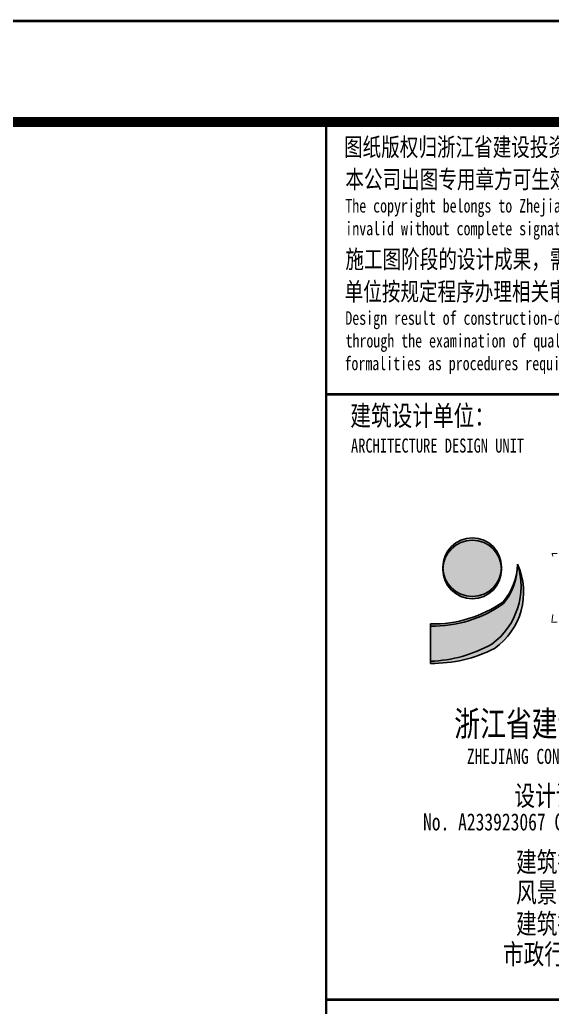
# Model space of a CAD drawing. Extents: x 1738711 to 2346805, y 1189731 to 2516152.
# Drawn here: x 2008181 to 2016091, y 1924445 to 1939128 of the extents above; entities that cross this region are included whole.
import ezdxf
from ezdxf.enums import TextEntityAlignment as Align

# ---------------------------------------------------------------- set-up
doc = ezdxf.new("R2010")
doc.units = 0
doc.header["$LTSCALE"] = 1000
doc.header["$MEASUREMENT"] = 0
doc.layers.add('A-文字', color=7, linetype='Continuous')
doc.layers.add('TK', color=4, linetype='Continuous')
doc.styles.add('宋体', font='SIMSUN.TTF', dxfattribs={"width": 0.75})

# ---------------------------------------------------------------- blocks, each defined once
blk = doc.blocks.new('资质')
h = blk.add_hatch(color=1)
h.dxf.hatch_style = 1
edge = h.paths.add_edge_path()
edge.add_arc((1696.872990369797, 4285.245276451111), 290.304, 0, 360)
h = blk.add_hatch(color=1)
h.dxf.hatch_style = 1
edge = h.paths.add_edge_path()
edge.add_arc((1696.872990369797, 4264.324202060699), 290.304, 0, 360)
h = blk.add_hatch(color=172)
h.dxf.hatch_style = 1
edge = h.paths.add_edge_path()
edge.add_arc((1548.461446535532, 4309.03729942397), 596.3602102599627, -40.4751505986211, 0.595969414993192, ccw=False)
edge.add_arc((1304.580869948722, 4917.166786204103), 1215.334698300064, 269.0491228419969, 305.0251556862748, ccw=False)
edge.add_line((1284.412177489139, 3701.999450922012), (1284.412177489139, 3332.22413444519))
edge.add_arc((1298.61839179877, 4692.846358647207), 1360.696385501723, 269.4017982855453, 296.9936661867286)
edge.add_arc((1525.171685640106, 4036.16328400969), 679.5661045034295, 305.1311103036309, 384.2468939298175)
h = blk.add_hatch(color=172)
h.dxf.hatch_style = 1
edge = h.paths.add_edge_path()
edge.add_arc((1560.445353225667, 4325.605838548479), 584.4359711792076, 319.08681503258225, 358.9837510041084, ccw=False)
edge.add_arc((1304.580869937249, 4938.08786059824), 1215.334698303598, 269.04912284254067, 305.02515568681855, ccw=False)
edge.add_line((1284.412177489139, 3722.920525312424), (1284.412177489139, 3353.145208954811))
edge.add_arc((1232.367924215509, 4706.227929590557), 1354.083251939054, 272.2027085252616, 299.0239331366028)
edge.add_arc((1467.313535552448, 4095.801199943256), 712.128543211717, 306.3431527119143, 377.9474966535989)
at = {"color": 172}
for points in [[(2144.789395825006, 4315.240304946899, -0.1758633340164648), (2002.105241076089, 3942.850109823048, -0.1582772422886723), (1284.412177489139, 3722.920525312424), (1284.412177489139, 3353.145208954811, 0.1175668902619783), (1889.335153744556, 3522.194352149963, 0.3230121308415347)], [(2144.789395825006, 4315.240304946899, -0.1811499422860194), (2002.105241076089, 3921.929035425186, -0.1582772422886723), (1284.412177489139, 3701.999450922012), (1284.412177489139, 3332.22413444519, 0.1209772943244024), (1916.227595404722, 3480.388720154762, 0.3596071156339016)]]:
    blk.add_lwpolyline(points, format="xyb", close=True, dxfattribs=at)
at = {"color": 1}
for centre in [(1696.872990369797, 4285.245276451111), (1696.872990369797, 4264.324202060699)]:
    blk.add_circle(centre, 290.304, dxfattribs=at)
at = {"layer": 'A-文字', "const_width": 9.600000000000001}
for points in [[(2540.003799931146, 4421.558940649033), (2488.125303924084, 4421.558940649033), (2488.258647919632, 4421.025516629219), (2488.325319931842, 4420.75878059864), (2488.458711938001, 4420.225308656693), (2489.925687924027, 4414.357308626175), (2490.659223914146, 4411.423308610916), (2492.126199931838, 4405.555308699608), (2492.392935932614, 4404.755148649216), (2492.5262799263, 4404.355020642281), (2492.793015927076, 4403.554860591888), (2495.460279912688, 4392.885756611824)], [(2495.460279912688, 3819.421788573265), (2493.065751926042, 3801.531852602959), (2491.798647910357, 3792.595404624939), (2489.125527934171, 3774.744972586632), (2489.156631916761, 3770.724204659462), (2488.951959923841, 3768.67762863636), (2488.125303924084, 3764.742684602737), (2486.852103904821, 3755.149884700775), (2486.251911908388, 3750.348252654076), (2485.124631927349, 3740.737212657928), (2485.496487931348, 3740.800332546234), (2485.854567916133, 3740.442300677299), (2485.791447922587, 3740.070396661758), (2539.803735926747, 3740.070396661758)]]:
    blk.add_lwpolyline(points, dxfattribs=at)
at = {"layer": 'TK', "color": 7, "const_width": 25}
for points in [[(249.9987644646317, 6000), (6749.99949693121, 6000), (6749.99949693121, 8700), (249.9987644646317, 8700)], [(249.9987644646317, 8699.99998755008), (6749.99949693121, 8699.999999888241), (6749.99949693121, 0), (249.9987644646317, -1.233071088790894e-05)]]:
    blk.add_lwpolyline(points, close=True, dxfattribs=at)
at = {"layer": 'TK', "color": 7, "style": '宋体', "width": 0.75}
for s, height, p in [('图纸版权归浙江省建设投资集团股份有限公司所有。图纸签署齐全、加盖', 179.9955, (425.9919903092086, 8360.757246136665)), ('本公司出图专用章方可生效。', 179.9955, (439.7444554679096, 8041.382083185017)), ('The copyright belongs to Zhejiang Construction Investment Group CO.,LTD.Drawings are ', 135, (439.5420464677736, 7801.383583068848)), ('invalid without complete signature or official stamp exclusive for drawing relieving.', 135, (439.5420464677736, 7576.383583068848)), ('施工图阶段的设计成果，需经有资质的审查机构审查合格，并由建设', 179.9955, (439.7444554679096, 7249.210502386093)), ('单位按规定程序办理相关审批手续后方可用于施工。', 179.9955, (432.4637386007234, 6928.824128746986)), ('Design result of construction-drawing stage is allowed to use only after getting ', 135, (439.5420464677736, 6688.825628757477)), ('through the examination of qualified organization and the completion of relevant ', 135, (441.969012777321, 6463.825628757477)), ('formalities as procedures required by project-owner.', 135, (431.157937570475, 6238.825628757477)), ('建筑设计单位：', 200, (488.7963654603809, 5687.959530837834)), ('ARCHITECTURE DESIGN UNIT', 140, (495.4473568107933, 5421.515724897385)), ('浙江省建设投资集团股份有限公司', 250, (1518.306080606875, 2609.343144377352)), ('ZHEJIANG CONSTRUCTION INVESTMENT GROUP CO.,LTD ', 150, (1643.436848029443, 2335.66827948916)), ('设计证书编号证: A233923067 ', 200, (2114.014020794391, 1921.36095603335)), ('No. A233923067 Class A of Architecture Design (PRC)', 170, (1209.398370340896, 1676.109296997667)), ('建筑行业（建筑工程） 甲级；', 200, (2130.160283426973, 1263.242492874742)), ('风景园林工程设计专项 甲级；', 200, (2130.160283426973, 963.2424928747423)), ('建筑行业（人防工程） 乙级；', 200, (2130.160283426973, 651.0133270039878)), ('市政行业（道路工程）专业乙级；', 200, (2001.177840178193, 350.2691758471337))]:
    blk.add_text(s, height=height, dxfattribs=at).set_placement(p)
blk = doc.blocks.new('hjashrtahreahe')
at = {"layer": 'TK', "color": 7, "const_width": 25}
blk.add_lwpolyline([(0, 59399.99999995227), (84100.00000001118, 59399.99999995227), (84100.00000001118, 2.328306436538696e-10), (0, 2.328306436538696e-10)], close=True, dxfattribs=at)
at = {"layer": 'TK', "color": 3, "const_width": 100}
blk.add_lwpolyline([(2500, 1000.000000000233), (2500, 58399.99999995227), (83100, 58399.99999995227), (83100, 1000.000000000233)], close=True, dxfattribs=at)
at = {"layer": 'TK', "color": 7, "const_width": 25}
for points in [[(76599.99926753272, 58399.99999995227), (76599.9964362164, 1000.000000000233)], [(76600.0004638827, 49699.99998762156), (83100.0004638827, 49699.99998762156)]]:
    blk.add_lwpolyline(points, dxfattribs=at)
at = {"layer": 'TK', "color": 1}
blk.add_blockref('资质', (76350.00050306832, 49699.99999995227), dxfattribs=at)
at = {"layer": 'TK', "style": '宋体', "width": 0.75}
for tag, height, p in [('项目负责人', 350, (6002.876253142487, 57088.65345305414)), ('专业负责人', 350, (6002.876253142487, 56223.65609438601)), ('设计人', 350, (6002.876253142487, 55419.42753659142)), ('版号1', 250, (77303.8661832842, 22193.36190201459)), ('时间1', 250, (82405.2941063589, 22193.36190201459)), ('版号2', 250, (77303.8661832842, 21593.36190201459)), ('时间2', 250, (82405.29410635913, 21593.36190201459)), ('版号3', 250, (77303.8661832842, 20993.36190201459)), ('时间3', 250, (82405.29410635913, 20993.36190201459)), ('建筑会签', 0.0001, (78977.87675630674, 2403.160154863494)), ('电气会签', 0.0001, (82127.87534854934, 2403.160154863494)), ('结构会签', 0.0001, (78977.8767563072, 1803.160154863494)), ('暖通会签', 0.0001, (82127.8753485498, 1803.160154863494)), ('给排水会签', 0.0001, (78977.8767563072, 1249.516187148634)), ('智能化会签', 0.0001, (82127.8753485498, 1249.516187148634))]:
    blk.add_attdef(tag, text='', height=height, dxfattribs=at).set_placement(p, align=Align.CENTER)
for tag, p in [('合作设计单位', (80815.87594981166, 48985.89357075351)), ('版号说明1', (79853.87675630674, 22318.17104576505)), ('版号说明2', (79853.87675630674, 21718.17104576505)), ('版号说明3', (79853.87675630674, 21118.17104576505)), ('浙江绿储科技有限公司', (80545.18183652684, 16035.89373564394)), ('百兆瓦级集中式熔盐储能关键', (80545.18183652684, 14953.21188406949)), ('设备研发及制造基地项目', (80545.18183652684, 14603.30029212427)), ('1#研发楼', (80545.18183652684, 13635.89373564394)), ('图名', (80545.18183652684, 12435.89373564371)), ('工程编号', (78977.87675630674, 11460.89373564394)), ('子项编号', (82127.88050491316, 11460.89373564394)), ('建筑', (78977.87675630674, 10710.89373564394)), ('图号', (82127.88050491316, 10710.89373564394)), ('施工图', (78977.87675630674, 9960.893735643942)), ('2023.03', (82127.88050491456, 9960.893735643942)), ('审定', (79352.87675630674, 8460.893735643942)), ('审核', (79352.87675630674, 7710.893735643942)), ('工程负责', (79352.87675630674, 6960.893735643942)), ('专业负责', (79352.87675630674, 6210.893735643942)), ('设计', (79352.87675630674, 5460.893735643942)), ('制图', (79352.87675630674, 4710.893735643942)), ('校对', (79352.87675630674, 3960.893735643942))]:
    blk.add_attdef(tag, text='', height=250, dxfattribs=at).set_placement(p, align=Align.MIDDLE_CENTER)

msp = doc.modelspace()

# ---------------------------------------------------------------- block references
at = {"xscale": 1.5, "yscale": 1.5, "zscale": 1.5}
msp.add_blockref('hjashrtahreahe', (1897833.103196151, 1850009.066816827), dxfattribs=at)

doc.saveas('drawing.dxf')
